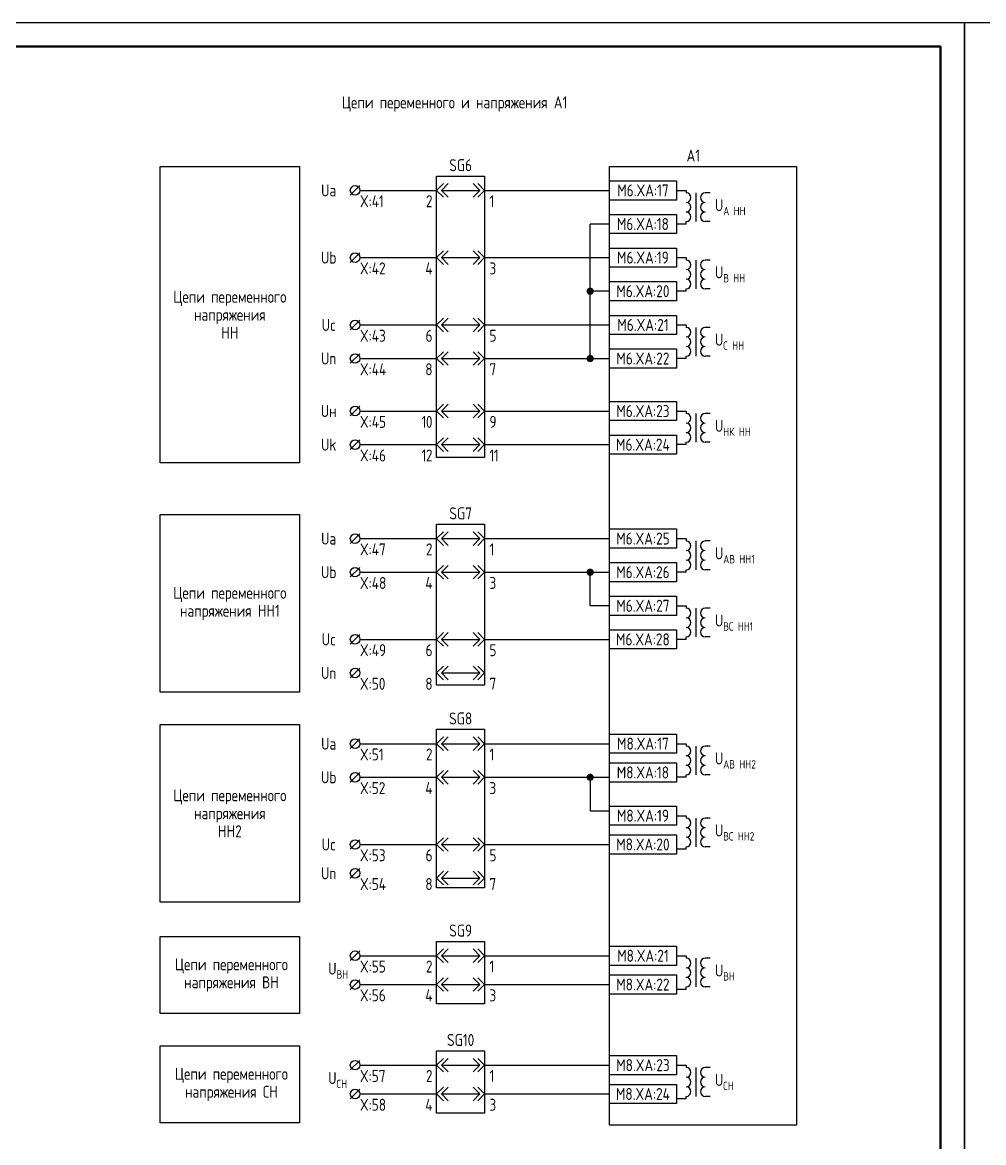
# Model space of a CAD drawing. Header units: millimetres. Extents: x -1117 to 2934, y -90 to 586.
# Drawn here: x 223.7 to 424, y 63.6 to 297 of the extents above; entities that cross this region are included whole.
import ezdxf

# ---------------------------------------------------------------- set-up
doc = ezdxf.new("R2010")
doc.units = ezdxf.units.MM
doc.styles.add('Gost_type_A', font='GOST_A.TTF')

# ---------------------------------------------------------------- blocks, each defined once
blk = doc.blocks.new('Формат_А3')
blk.add_lwpolyline([(-420, 297), (0, 297), (0, 0), (-420, 0)], close=True)
at = {"lineweight": 50}
blk.add_lwpolyline([(-400, 292), (-5, 292), (-5, 5), (-400, 5)], close=True, dxfattribs=at)
blk = doc.blocks.new('БИ_разъем')
for p, q in [((0, 0), (1.41, 1.41)), ((0, 0), (1.41, 1.41)), ((0, 0), (1.41, -1.41)), ((0, 0), (1.41, -1.41)), ((1, 0), (2.41, 1.41)), ((1, 0), (2.41, -1.41)), ((1, 0), (9, 0)), ((9, 0), (7.59, 1.41)), ((9, 0), (7.59, -1.41)), ((10, 0), (8.59, 1.41)), ((10, 0), (8.59, 1.41)), ((10, 0), (8.59, -1.41)), ((10, 0), (8.59, -1.41))]:
    blk.add_line(p, q)
blk = doc.blocks.new('POINT')
at = {"const_width": 0.75}
blk.add_lwpolyline([(-0.375, 0, 1), (0.375, 0, 1)], format="xyb", close=True, dxfattribs=at)

msp = doc.modelspace()

# ---------------------------------------------------------------- linework, layer by layer
for p, q in [((294, 263), (292, 261)), ((294.01, 262), (310, 262)), ((320.01, 262), (346, 262)), ((346, 255), (342, 255)), ((342, 226.97), (342, 255)), ((294, 249), (292, 247)), ((294.01, 248), (310, 248)), ((320.01, 248), (346, 248)), ((346, 241), (342, 241)), ((294, 234.97), (292, 232.97)), ((294.01, 233.97), (310, 233.97)), ((320.01, 233.97), (346, 233.97)), ((294, 227.98), (292, 225.98)), ((294.01, 226.98), (310, 226.98)), ((320.01, 226.97), (346, 226.97)), ((294, 217.03), (292, 215.03)), ((294.01, 216.03), (310, 216.03)), ((320, 216.03), (346, 216.03)), ((294, 210.03), (292, 208.03)), ((294.01, 209.03), (310, 209.03)), ((320, 209.03), (346, 209.03)), ((294, 190.46), (292, 188.46)), ((294.01, 189.46), (310, 189.46)), ((320.01, 189.46), (346, 189.46)), ((294, 183.46), (292, 181.46)), ((294.01, 182.46), (310, 182.46)), ((320.01, 182.46), (346, 182.46)), ((342, 175.46), (342, 182.46)), ((346, 175.46), (342, 175.46)), ((294, 169.46), (292, 167.46)), ((294.01, 168.46), (310, 168.46)), ((320.01, 168.46), (346, 168.46)), ((294, 162.46), (292, 160.46)), ((294, 147.73), (292, 145.73)), ((294.01, 146.73), (310, 146.73)), ((320.01, 146.73), (346, 146.73)), ((294, 140.73), (292, 138.73)), ((294.01, 139.73), (310, 139.73)), ((320.01, 139.73), (346, 139.73)), ((342, 139.73), (342, 132.73)), ((342, 132.73), (346, 132.73)), ((294, 126.73), (292, 124.73)), ((294.01, 125.73), (310, 125.73)), ((320.01, 125.73), (346, 125.73)), ((294, 120.73), (292, 118.73)), ((294, 103.55), (292, 101.55)), ((294, 102.55), (310, 102.55)), ((320, 102.55), (346, 102.55)), ((294, 97.55), (292, 95.55)), ((294.01, 96.55), (309.83, 96.55)), ((320, 96.55), (346, 96.55)), ((294, 80.75), (292, 78.75)), ((294, 79.75), (310, 79.75)), ((320, 79.75), (346, 79.75)), ((294, 74.75), (292, 72.75)), ((294.01, 73.75), (309.83, 73.75)), ((320, 73.75), (346, 73.75))]:
    msp.add_line(p, q)
at = {"ltscale": 4}
for p, q in [((360, 262), (362, 262)), ((362, 262), (362, 261.5)), ((362, 262), (362, 261.5)), ((364, 261.5), (364, 257.5)), ((367, 261.5), (366, 261.5)), ((364, 259.5), (364, 255.5)), ((362, 255), (360, 255)), ((362, 255), (362, 255.5)), ((367, 255.5), (366, 255.5)), ((360, 248), (362, 248)), ((362, 248), (362, 247.5)), ((362, 248), (362, 247.5)), ((364, 247.5), (364, 243.5)), ((367, 247.5), (366, 247.5)), ((364, 245.5), (364, 241.5)), ((362, 241), (360, 241)), ((362, 241), (362, 241.5)), ((367, 241.5), (366, 241.5)), ((360, 233.97), (362, 233.97)), ((362, 233.97), (362, 233.47)), ((362, 233.97), (362, 233.47)), ((364, 233.47), (364, 229.47)), ((367, 233.47), (366, 233.47)), ((364, 231.47), (364, 227.47)), ((362, 226.97), (360, 226.97)), ((362, 226.97), (362, 227.47)), ((367, 227.47), (366, 227.47)), ((360, 216.03), (362, 216.03)), ((362, 216.03), (362, 215.53)), ((362, 216.03), (362, 215.53)), ((364, 215.53), (364, 211.53)), ((367, 215.53), (366, 215.53)), ((364, 213.53), (364, 209.53)), ((362, 209.03), (360, 209.03)), ((362, 209.03), (362, 209.53)), ((367, 209.53), (366, 209.53)), ((360, 189.46), (362, 189.46)), ((362, 189.46), (362, 188.96)), ((362, 189.46), (362, 188.96)), ((364, 188.96), (364, 184.96)), ((364, 186.96), (364, 182.96)), ((367, 188.96), (366, 188.96)), ((362, 182.46), (360, 182.46)), ((362, 182.46), (362, 182.96)), ((367, 182.96), (366, 182.96)), ((360, 175.46), (362, 175.46)), ((362, 175.46), (362, 174.96)), ((362, 175.46), (362, 174.96)), ((364, 174.96), (364, 170.96)), ((364, 172.96), (364, 168.96)), ((367, 174.96), (366, 174.96)), ((362, 168.46), (360, 168.46)), ((362, 168.46), (362, 168.96)), ((367, 168.96), (366, 168.96)), ((360, 146.73), (362, 146.73)), ((362, 146.73), (362, 146.23)), ((362, 146.73), (362, 146.23)), ((364, 146.23), (364, 142.23)), ((367, 146.23), (366, 146.23)), ((364, 144.23), (364, 140.23)), ((362, 139.73), (362, 140.23)), ((367, 140.23), (366, 140.23)), ((362, 139.73), (360, 139.73)), ((360, 131.73), (362, 131.73)), ((362, 131.73), (362, 131.23)), ((362, 131.73), (362, 131.23)), ((364, 131.23), (364, 127.23)), ((367, 131.23), (366, 131.23)), ((364, 129.23), (364, 125.23)), ((362, 124.73), (360, 124.73)), ((362, 124.73), (362, 125.23)), ((367, 125.23), (366, 125.23)), ((360, 102.55), (362, 102.55)), ((362, 102.55), (362, 102.05)), ((362, 102.55), (362, 102.05)), ((364, 102.05), (364, 98.05)), ((367, 102.05), (366, 102.05)), ((364, 100.05), (364, 96.05)), ((362, 95.55), (362, 96.05)), ((367, 96.05), (366, 96.05)), ((362, 95.55), (360, 95.55)), ((360, 79.75), (362, 79.75)), ((362, 79.75), (362, 79.25)), ((362, 79.75), (362, 79.25)), ((364, 79.25), (364, 75.25)), ((364, 77.25), (364, 73.25)), ((367, 79.25), (366, 79.25)), ((362, 72.75), (360, 72.75)), ((362, 72.75), (362, 73.25)), ((367, 73.25), (366, 73.25))]:
    msp.add_line(p, q, dxfattribs=at)
for points in [[(281.4, 205.21), (252.4, 205.21), (252.4, 267), (281.4, 267)], [(346, 267), (385, 267), (385, 67.25), (346, 67.25)], [(310, 265), (320, 265), (320, 206.34), (310, 206.34)], [(346, 264), (360, 264), (360, 260), (346, 260)], [(346, 257), (360, 257), (360, 253), (346, 253)], [(346, 250), (360, 250), (360, 246), (346, 246)], [(346, 243), (360, 243), (360, 239), (346, 239)], [(346, 235.97), (360, 235.97), (360, 231.97), (346, 231.97)], [(346, 228.97), (360, 228.97), (360, 224.97), (346, 224.97)], [(346, 218.03), (360, 218.03), (360, 214.03), (346, 214.03)], [(346, 211.03), (360, 211.03), (360, 207.03), (346, 207.03)], [(281.4, 157.46), (252.4, 157.46), (252.4, 194.46), (281.4, 194.46)], [(310, 192.46), (320, 192.46), (320, 158.93), (310, 158.93)], [(346, 191.46), (360, 191.46), (360, 187.46), (346, 187.46)], [(346, 184.46), (360, 184.46), (360, 180.46), (346, 180.46)], [(346, 177.46), (360, 177.46), (360, 173.46), (346, 173.46)], [(346, 170.46), (360, 170.46), (360, 166.46), (346, 166.46)], [(281.4, 113.73), (252.4, 113.73), (252.4, 150.73), (281.4, 150.73)], [(310, 149.73), (320, 149.73), (320, 116.73), (310, 116.73)], [(346, 148.73), (360, 148.73), (360, 144.73), (346, 144.73)], [(346, 142.73), (360, 142.73), (360, 138.73), (346, 138.73)], [(346, 133.73), (360, 133.73), (360, 129.73), (346, 129.73)], [(346, 127.73), (360, 127.73), (360, 123.73), (346, 123.73)], [(281.4, 90.55), (252.4, 90.55), (252.4, 106.55), (281.4, 106.55)], [(310, 105.55), (320, 105.55), (320, 92.55), (310, 92.55)], [(346, 104.55), (360, 104.55), (360, 100.55), (346, 100.55)], [(346, 98.55), (360, 98.55), (360, 94.55), (346, 94.55)], [(281.4, 67.75), (252.4, 67.75), (252.4, 83.75), (281.4, 83.75)], [(310, 82.75), (320, 82.75), (320, 69.75), (310, 69.75)], [(346, 81.75), (360, 81.75), (360, 77.75), (346, 77.75)], [(346, 75.75), (360, 75.75), (360, 71.75), (346, 71.75)]]:
    msp.add_lwpolyline(points, close=True)
for centre in [(293, 262), (293, 248), (293, 233.97), (293, 226.98), (293, 216.03), (293, 209.03), (293, 189.46), (293, 182.46), (293, 168.46), (293, 161.46), (293, 146.73), (293, 139.73), (293, 125.73), (293, 119.73), (293, 102.55), (293, 96.55), (293, 79.75), (293, 73.75)]:
    msp.add_circle(centre, 1)
for centre, start, end in [((362, 260.5), 270, 90), ((366, 260.5), 90, 270), ((366, 260.5), 90, 270), ((362, 258.5), 270, 90), ((366, 258.5), 90, 270), ((366, 258.5), 90, 270), ((362, 256.5), 270, 90), ((366, 256.5), 90, 270), ((362, 246.5), 270, 90), ((366, 246.5), 90, 270), ((366, 246.5), 90, 270), ((362, 244.5), 270, 90), ((366, 244.5), 90, 270), ((366, 244.5), 90, 270), ((362, 242.5), 270, 90), ((366, 242.5), 90, 270), ((362, 232.47), 270, 90), ((366, 232.47), 90, 270), ((366, 232.47), 90, 270), ((362, 230.47), 270, 90), ((366, 230.47), 90, 270), ((366, 230.47), 90, 270), ((362, 228.47), 270, 90), ((366, 228.47), 90, 270), ((362, 214.53), 270, 90), ((366, 214.53), 90, 270), ((366, 214.53), 90, 270), ((362, 212.53), 270, 90), ((366, 212.53), 90, 270), ((366, 212.53), 90, 270), ((362, 210.53), 270, 90), ((366, 210.53), 90, 270), ((362, 187.96), 270, 90), ((362, 185.96), 270, 90), ((366, 187.96), 90, 270), ((366, 187.96), 90, 270), ((366, 185.96), 90, 270), ((366, 185.96), 90, 270), ((362, 183.96), 270, 90), ((366, 183.96), 90, 270), ((362, 173.96), 270, 90), ((362, 171.96), 270, 90), ((366, 173.96), 90, 270), ((366, 173.96), 90, 270), ((366, 171.96), 90, 270), ((366, 171.96), 90, 270), ((362, 169.96), 270, 90), ((366, 169.96), 90, 270), ((362, 145.23), 270, 90), ((366, 145.23), 90, 270), ((366, 145.23), 90, 270), ((362, 143.23), 270, 90), ((366, 143.23), 90, 270), ((366, 143.23), 90, 270), ((362, 141.23), 270, 90), ((366, 141.23), 90, 270), ((362, 130.23), 270, 90), ((366, 130.23), 90, 270), ((366, 130.23), 90, 270), ((362, 128.23), 270, 90), ((366, 128.23), 90, 270), ((366, 128.23), 90, 270), ((362, 126.23), 270, 90), ((366, 126.23), 90, 270), ((362, 101.05), 270, 90), ((366, 101.05), 90, 270), ((366, 101.05), 90, 270), ((362, 99.05), 270, 90), ((362, 97.05), 270, 90), ((366, 99.05), 90, 270), ((366, 99.05), 90, 270), ((366, 97.05), 90, 270), ((362, 78.25), 270, 90), ((362, 76.25), 270, 90), ((366, 78.25), 90, 270), ((366, 78.25), 90, 270), ((366, 76.25), 90, 270), ((366, 76.25), 90, 270), ((362, 74.25), 270, 90), ((366, 74.25), 90, 270)]:
    msp.add_arc(centre, 1, start, end, dxfattribs=at)

# ---------------------------------------------------------------- block references
at = {"color": 1}
for p in [(420, 0), (840, 0)]:
    msp.add_blockref('Формат_А3', p, dxfattribs=at)
for name, p in [('БИ_разъем', (310, 262)), ('БИ_разъем', (310, 248)), ('POINT', (342, 241)), ('БИ_разъем', (310, 233.97)), ('БИ_разъем', (310, 226.98)), ('POINT', (342, 226.97)), ('БИ_разъем', (310, 216.03)), ('БИ_разъем', (310, 209.03)), ('БИ_разъем', (310, 189.46)), ('БИ_разъем', (310, 182.46)), ('POINT', (342, 182.46)), ('БИ_разъем', (310, 168.46)), ('БИ_разъем', (310, 161.46)), ('БИ_разъем', (310, 146.73)), ('БИ_разъем', (310, 139.73)), ('POINT', (342, 139.73)), ('БИ_разъем', (310, 125.73)), ('БИ_разъем', (310, 118.73)), ('БИ_разъем', (310, 102.55)), ('БИ_разъем', (310, 96.55)), ('БИ_разъем', (310, 79.75)), ('БИ_разъем', (310, 73.75))]:
    msp.add_blockref(name, p)

# ---------------------------------------------------------------- texts
at = {"char_height": 2.5, "line_spacing_factor": 0.9, "style": 'Gost_type_A'}
for s, insert, width, attachment_point in [('Цепи переменного и напряжения А1', (313.75, 280), 197.5, 5), ('SG6', (315, 266), 10, 8), ('A1', (363.5, 268), 35, 8), ('Ua', (287.5, 262), 11, 5), ('X:41', (294, 261), 8, 1), ('{\\T0.9;2}', (309, 261), 5, 3), ('{\\T0.9;1}', (321, 261), 5, 1), ('Ub', (287.5, 248), 11, 5), ('X:42', (294, 247), 8, 1), ('{\\T0.9;4}', (309, 247), 5, 3), ('{\\T0.9;3}', (321, 247), 5, 1), ('Цепи переменного напряжения  \\PНН', (266.9, 236.1), 29, 5), ('Uc', (287.5, 233.97), 11, 5), ('X:43', (294, 232.97), 8, 1), ('{\\T0.9;6}', (309, 232.97), 5, 3), ('{\\T0.9;5}', (321, 232.97), 5, 1), ('Un', (287.5, 226.98), 11, 5), ('X:44', (294, 225.98), 8, 1), ('{\\T0.9;8}', (309, 225.98), 5, 3), ('{\\T0.9;7}', (321, 225.98), 5, 1), ('Uн', (287.5, 216.03), 11, 5), ('X:45', (294, 215.03), 8, 1), ('{\\T0.9;10}', (309, 215.03), 5, 3), ('{\\T0.9;9}', (321, 215.03), 5, 1), ('Uk', (287.5, 209.03), 11, 5), ('X:46', (294, 208.03), 8, 1), ('{\\T0.9;12}', (309, 208.03), 5, 3), ('{\\T0.9;11}', (321, 208.03), 5, 1), ('SG7', (315, 193.46), 10, 8), ('Ua', (287.5, 189.46), 11, 5), ('X:47', (294, 188.46), 8, 1), ('{\\T0.9;2}', (309, 188.46), 5, 3), ('{\\T0.9;1}', (321, 188.46), 5, 1), ('Ub', (287.5, 182.46), 11, 5), ('X:48', (294, 181.46), 8, 1), ('{\\T0.9;4}', (309, 181.46), 5, 3), ('{\\T0.9;3}', (321, 181.46), 5, 1), ('Цепи переменного напряжения НН1', (266.9, 175.96), 29, 5), ('Uc', (287.5, 168.46), 11, 5), ('X:49', (294, 167.46), 8, 1), ('{\\T0.9;6}', (309, 167.46), 5, 3), ('{\\T0.9;5}', (321, 167.46), 5, 1), ('Un', (287.5, 161.46), 11, 5), ('X:50', (294, 160.46), 8, 1), ('{\\T0.9;8}', (309, 160.46), 5, 3), ('{\\T0.9;7}', (321, 160.46), 5, 1), ('SG8', (315, 150.73), 10, 8), ('Ua', (287.5, 146.73), 11, 5), ('X:51', (294, 145.73), 8, 1), ('{\\T0.9;2}', (309, 145.73), 5, 3), ('{\\T0.9;1}', (321, 145.73), 5, 1), ('Ub', (287.5, 139.73), 11, 5), ('X:52', (294, 138.73), 8, 1), ('{\\T0.9;4}', (309, 138.73), 5, 3), ('{\\T0.9;3}', (321, 138.73), 5, 1), ('Цепи переменного напряжения  \\PНН2', (266.9, 132.23), 29, 5), ('Uc', (287.5, 125.73), 11, 5), ('X:53', (294, 124.73), 8, 1), ('{\\T0.9;6}', (309, 124.73), 5, 3), ('{\\T0.9;5}', (321, 124.73), 5, 1), ('Un', (287.5, 119.73), 11, 5), ('X:54', (294, 118.73), 8, 1), ('{\\T0.9;8}', (309, 118.73), 5, 3), ('{\\T0.9;7}', (321, 118.73), 5, 1), ('SG9', (315, 106.55), 10, 8), ('Цепи переменного напряжения ВН', (267.23, 98.55), 29.6681, 5), ('X:55', (294, 101.55), 10, 1), ('{\\T0.9;2}', (309, 101.55), 5, 3), ('{\\T0.9;1}', (321, 101.55), 5, 1), ('X:56', (294, 95.55), 10, 1), ('{\\T0.9;4}', (309, 95.55), 5, 3), ('{\\T0.9;3}', (321, 95.55), 5, 1), ('SG10', (315, 83.75), 10, 8), ('Цепи переменного напряжения СН', (267.23, 75.75), 29.6681, 5), ('X:57', (294, 78.75), 10, 1), ('{\\T0.9;2}', (309, 78.75), 5, 3), ('{\\T0.9;1}', (321, 78.75), 5, 1), ('X:58', (294, 72.75), 10, 1), ('{\\T0.9;4}', (309, 72.75), 5, 3), ('{\\T0.9;3}', (321, 72.75), 5, 1)]:
    msp.add_mtext(s, dxfattribs=dict(at, insert=insert, width=width, attachment_point=attachment_point))
at = {"char_height": 2.5, "style": 'Gost_type_A'}
for s, insert, width, attachment_point in [('M6.XA:17', (353, 262), 14, 5), ('\\A1;U{\\H0.7x;\\S^ A НН;}', (368, 258.5), 12, 4), ('M6.XA:18', (352.99, 254.99), 14.018, 5), ('M6.XA:19', (353, 248), 14, 5), ('\\A1;U{\\H0.7x;\\S^ В НН;}', (368, 244.5), 12, 4), ('M6.XA:20', (352.99, 240.99), 14.018, 5), ('M6.XA:21', (353, 233.97), 14, 5), ('\\A1;U{\\H0.7x;\\S^ С НН;}', (368, 230.47), 12, 4), ('M6.XA:22', (352.99, 226.97), 14.018, 5), ('M6.XA:23', (353, 216.03), 14, 5), ('\\A1;U{\\H0.7x;\\S^ НК НН;}', (368, 212.53), 12, 4), ('M6.XA:24', (352.99, 209.02), 14.018, 5), ('M6.XA:25', (353, 189.46), 14, 5), ('\\A1;U{\\H0.7x;\\S^ АВ НН1;}', (368, 185.96), 12, 4), ('M6.XA:26', (352.99, 182.46), 14.018, 5), ('M6.XA:27', (352.99, 175.46), 14.018, 5), ('\\A1;U{\\H0.7x;\\S^ ВС НН1;}', (368, 171.96), 12, 4), ('M6.XA:28', (352.99, 168.46), 14.018, 5), ('M8.XA:17', (353, 146.73), 14, 5), ('\\A1;U{\\H0.7x;\\S^ AВ НН2;}', (368, 143.23), 12, 4), ('M8.XA:18', (352.99, 140.73), 14.018, 5), ('M8.XA:19', (353, 131.73), 14, 5), ('\\A1;U{\\H0.7x;\\S^ ВС НН2;}', (368, 128.23), 12, 4), ('M8.XA:20', (352.99, 125.73), 14.018, 5), ('M8.XA:21', (353, 102.55), 14, 5), ('\\A1;U{\\H0.7x;\\S^ ВН;}', (287.4, 99.45), 8, 4), ('\\A1;U{\\H0.7x;\\S^ ВН;}', (368, 99.05), 12, 4), ('M8.XA:22', (352.99, 96.55), 14.018, 5), ('M8.XA:23', (353, 79.75), 14, 5), ('\\A1;U{\\H0.7x;\\S^ СН;}', (287.4, 76.65), 8, 4), ('\\A1;U{\\H0.7x;\\S^ СН;}', (368, 76.25), 12, 4), ('M8.XA:24', (352.99, 73.75), 14.018, 5)]:
    msp.add_mtext(s, dxfattribs=dict(at, insert=insert, width=width, attachment_point=attachment_point))

doc.saveas('drawing.dxf')
